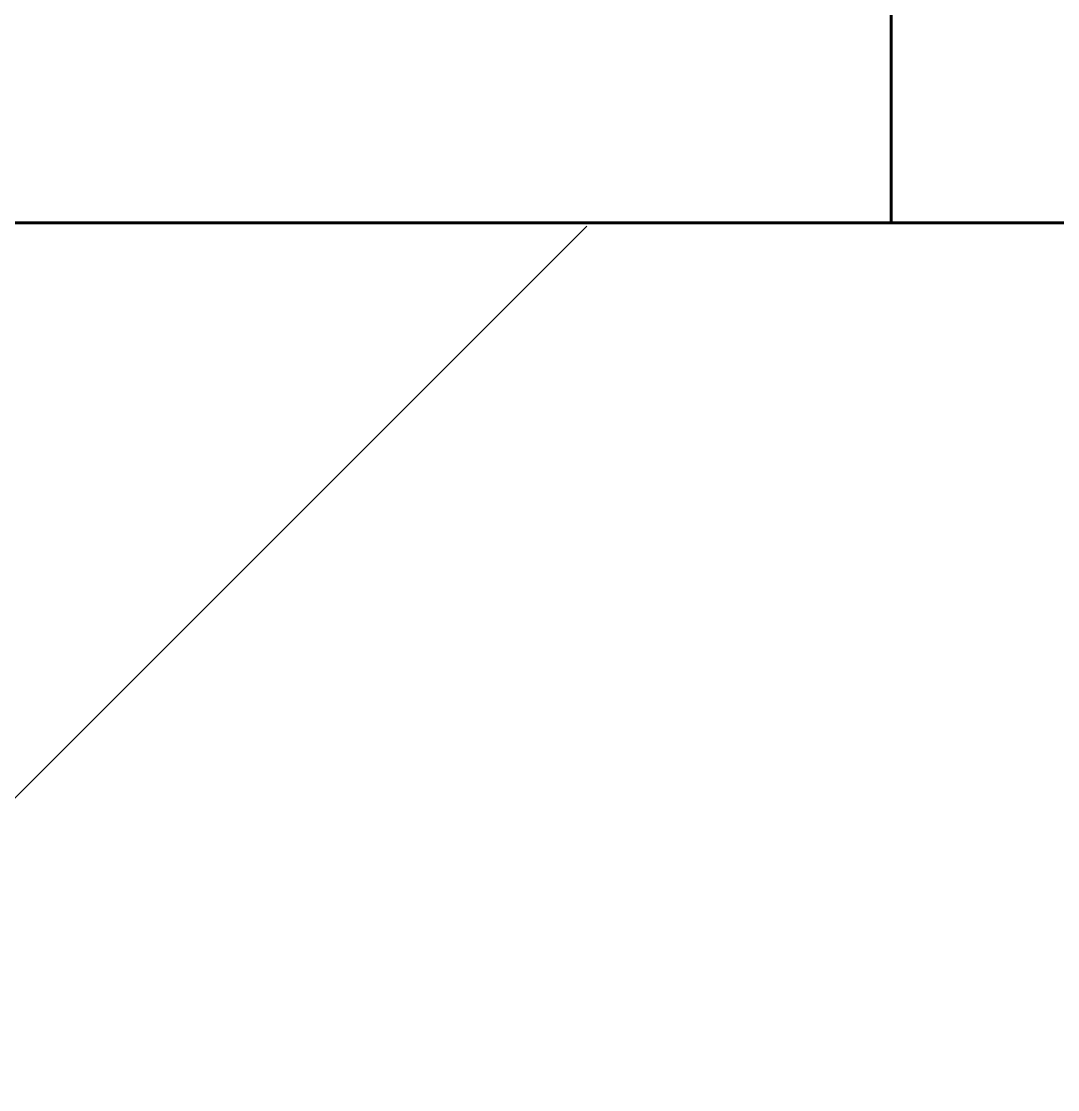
# Model space of a CAD drawing. Header units: millimetres. Extents: x 0 to 3360, y 0 to 297.
# Drawn here: x 2048.876 to 2052.316, y 147.183 to 150.729 of the extents above; entities that cross this region are included whole.
import ezdxf

# ---------------------------------------------------------------- set-up
doc = ezdxf.new("R2010")
doc.units = ezdxf.units.MM
doc.linetypes.add('K5LT_BASIC', pattern=[0])
doc.layers.add('Системный слой', color=7, linetype='Continuous')

msp = doc.modelspace()

# ---------------------------------------------------------------- hatches: boundary and pattern name
at = {"layer": 'Системный слой'}
h = msp.add_hatch(dxfattribs=at)
h.set_pattern_fill('Бетон', angle=45, style=0, pattern_type=0)
h.set_pattern_definition([(45, (0, 0), (-9.899495, 9.899495), [11, -5]), (45, (9.192, 9.192), (-9.899495, 9.899495), [1, -15]), (45, (0.707, 10.607), (-9.899495, 9.899495), [11, -5]), (45, (9.9, 19.799), (-9.899495, 9.899495), [1, -15])])
h.paths.add_polyline_path([(2038.25035, 136.54656), (2062.73912, 136.54656), (2062.73912, 150.06007), (2038.25035, 150.03872)])

# ---------------------------------------------------------------- linework, layer by layer
at = {"layer": 'Системный слой', "color": 5, "linetype": 'K5LT_BASIC', "lineweight": 60, "true_color": 0x0000ff}
for p, q in [((2051.76387, 150.06007), (2051.76387, 258.16818)), ((2062.73912, 150.06007), (2038.25035, 150.06007))]:
    msp.add_line(p, q, dxfattribs=at)

doc.saveas('drawing.dxf')
